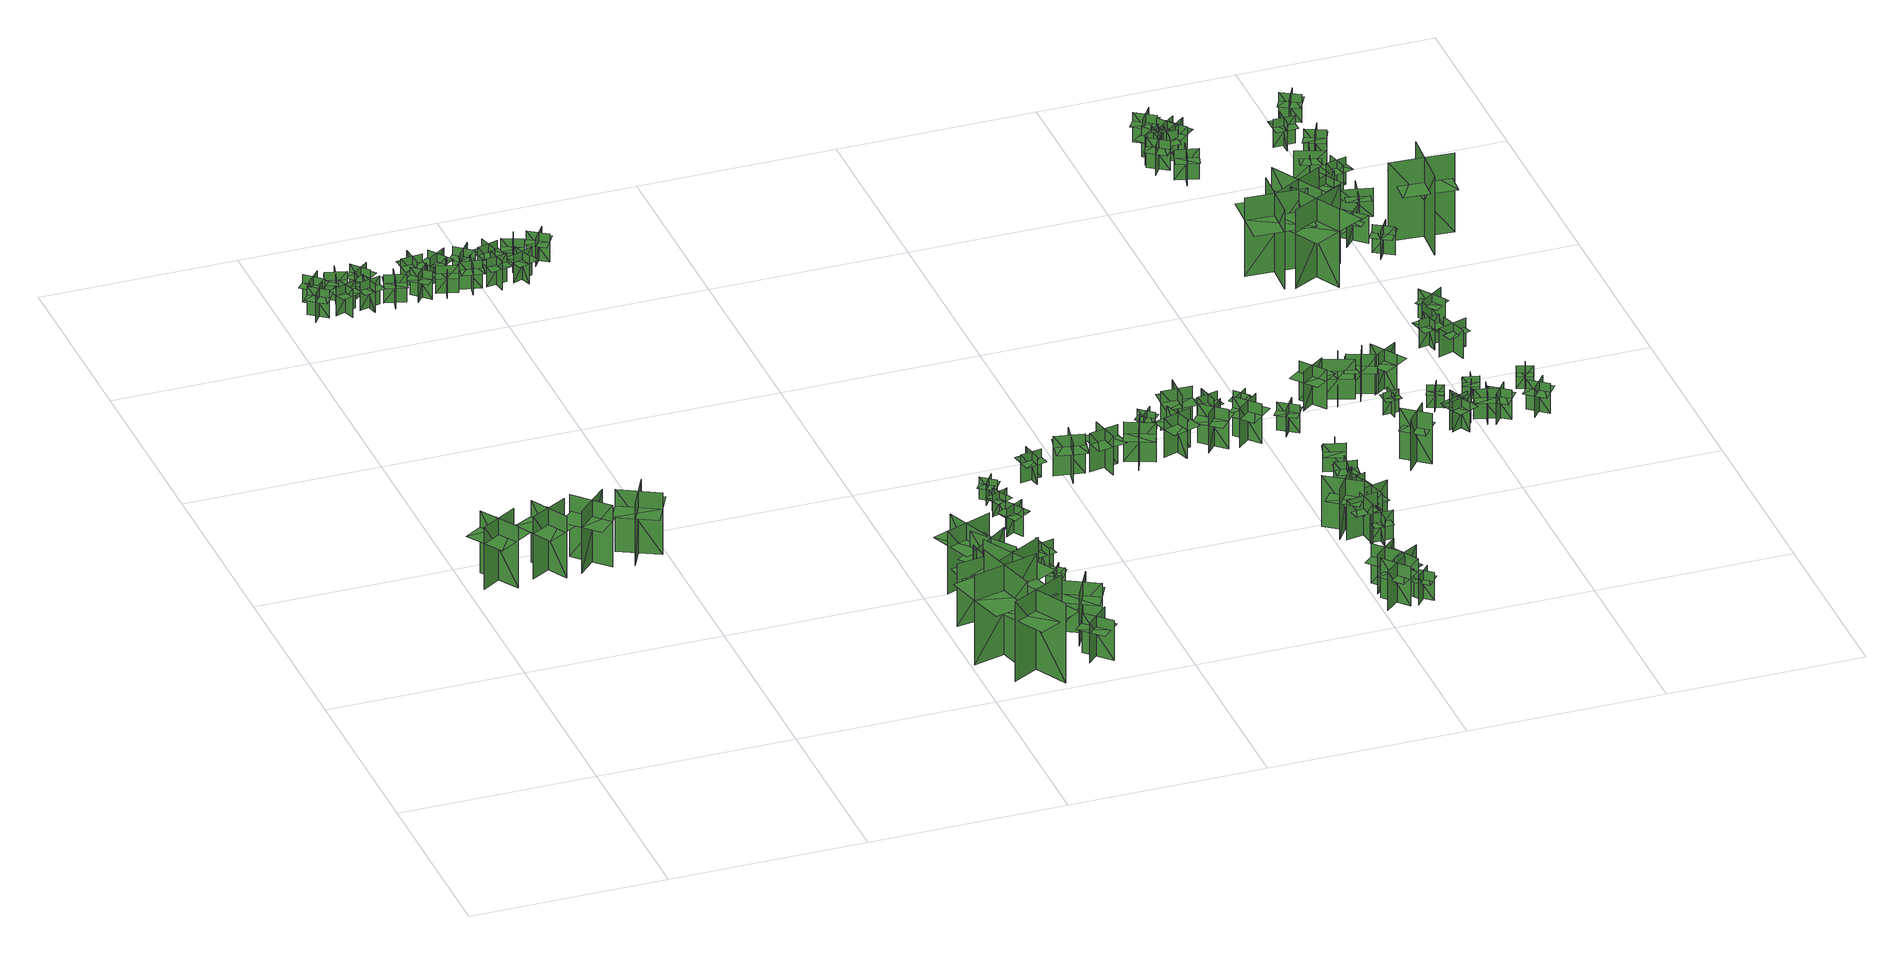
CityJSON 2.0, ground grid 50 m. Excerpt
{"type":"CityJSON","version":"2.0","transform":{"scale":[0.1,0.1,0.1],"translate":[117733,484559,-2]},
"CityObjects":{
"tree1":{"type":"SolitaryVegetationObject","geometry":[{"type":"MultiSurface","lod":"1","boundaries":[[[0,1,2]],[[0,2,3]],[[4,5,6]],[[4,6,7]],[[8,9,10]],[[8,10,11]],[[8,11,12]],[[8,12,13]]]}]},
"tree2":{"type":"SolitaryVegetationObject","geometry":[{"type":"MultiSurface","lod":"1","boundaries":[[[14,15,16]],[[14,16,17]],[[18,19,20]],[[18,20,21]],[[22,23,24]],[[22,24,25]],[[22,25,26]],[[22,26,27]]]}]},
"tree3":{"type":"SolitaryVegetationObject","geometry":[{"type":"MultiSurface","lod":"1","boundaries":[[[28,29,30]],[[28,30,31]],[[32,33,34]],[[32,34,35]],[[36,37,38]],[[36,38,39]],[[36,39,40]],[[36,40,41]]]}]},
"tree4":{"type":"SolitaryVegetationObject","geometry":[{"type":"MultiSurface","lod":"1","boundaries":[[[42,43,44]],[[42,44,45]],[[46,47,48]],[[46,48,49]],[[50,51,52]],[[50,52,53]],[[50,53,54]],[[50,54,55]]]}]},
"tree5":{"type":"SolitaryVegetationObject","geometry":[{"type":"MultiSurface","lod":"1","boundaries":[[[56,57,58]],[[56,58,59]],[[60,61,62]],[[60,62,63]],[[64,65,66]],[[64,66,67]],[[64,67,68]],[[64,68,69]]]}]},
"tree6":{"type":"SolitaryVegetationObject","geometry":[{"type":"MultiSurface","lod":"1","boundaries":[[[70,71,72]],[[70,72,73]],[[74,75,76]],[[74,76,77]],[[78,79,80]],[[78,80,81]],[[78,81,82]],[[78,82,83]]]}]},
"tree7":{"type":"SolitaryVegetationObject","geometry":[{"type":"MultiSurface","lod":"1","boundaries":[[[84,85,86]],[[84,86,87]],[[88,89,90]],[[88,90,91]],[[92,93,94]],[[92,94,95]],[[92,95,96]],[[92,96,97]]]}]},
"tree8":{"type":"SolitaryVegetationObject","geometry":[{"type":"MultiSurface","lod":"1","boundaries":[[[98,99,100]],[[98,100,101]],[[102,103,104]],[[102,104,105]],[[106,107,108]],[[106,108,109]],[[106,109,110]],[[106,110,111]]]}]},
"tree9":{"type":"SolitaryVegetationObject","geometry":[{"type":"MultiSurface","lod":"1","boundaries":[[[112,113,114]],[[112,114,115]],[[116,117,118]],[[116,118,119]],[[120,121,122]],[[120,122,123]],[[120,123,124]],[[120,124,125]]]}]},
"tree10":{"type":"SolitaryVegetationObject","geometry":[{"type":"MultiSurface","lod":"1","boundaries":[[[126,127,128]],[[126,128,129]],[[130,131,132]],[[130,132,133]],[[134,135,136]],[[134,136,137]],[[134,137,138]],[[134,138,139]]]}]},
"tree11":{"type":"SolitaryVegetationObject","geometry":[{"type":"MultiSurface","lod":"1","boundaries":[[[140,141,142]],[[140,142,143]],[[144,145,146]],[[144,146,147]],[[148,149,150]],[[148,150,151]],[[148,151,152]],[[148,152,153]]]}]},
"tree12":{"type":"SolitaryVegetationObject","geometry":[{"type":"MultiSurface","lod":"1","boundaries":[[[154,155,156]],[[154,156,157]],[[158,159,160]],[[158,160,161]],[[162,163,164]],[[162,164,165]],[[162,165,166]],[[162,166,167]]]}]},
"tree13":{"type":"SolitaryVegetationObject","geometry":[{"type":"MultiSurface","lod":"1","boundaries":[[[168,169,170]],[[168,170,171]],[[172,173,174]],[[172,174,175]],[[176,177,178]],[[176,178,179]],[[176,179,180]],[[176,180,181]]]}]},
"tree14":{"type":"SolitaryVegetationObject","geometry":[{"type":"MultiSurface","lod":"1","boundaries":[[[182,183,184]],[[182,184,185]],[[186,187,188]],[[186,188,189]],[[190,191,192]],[[190,192,193]],[[190,193,194]],[[190,194,195]]]}]},
"tree15":{"type":"SolitaryVegetationObject","geometry":[{"type":"MultiSurface","lod":"1","boundaries":[[[196,197,198]],[[196,198,199]],[[200,201,202]],[[200,202,203]],[[204,205,206]],[[204,206,207]],[[204,207,208]],[[204,208,209]]]}]},
"tree16":{"type":"SolitaryVegetationObject","geometry":[{"type":"MultiSurface","lod":"1","boundaries":[[[210,211,212]],[[210,212,213]],[[214,215,216]],[[214,216,217]],[[218,219,220]],[[218,220,221]],[[218,221,222]],[[218,222,223]]]}]},
"tree17":{"type":"SolitaryVegetationObject","geometry":[{"type":"MultiSurface","lod":"1","boundaries":[[[224,225,226]],[[224,226,227]],[[228,229,230]],[[228,230,231]],[[232,233,234]],[[232,234,235]],[[232,235,236]],[[232,236,237]]]}]},
"tree18":{"type":"SolitaryVegetationObject","geometry":[{"type":"MultiSurface","lod":"1","boundaries":[[[238,239,240]],[[238,240,241]],[[242,243,244]],[[242,244,245]],[[246,247,248]],[[246,248,249]],[[246,249,250]],[[246,250,251]]]}]},
"tree19":{"type":"SolitaryVegetationObject","geometry":[{"type":"MultiSurface","lod":"1","boundaries":[[[252,253,254]],[[252,254,255]],[[256,257,258]],[[256,258,259]],[[260,261,262]],[[260,262,263]],[[260,264,265]],[[260,265,261]]]}]},
"tree20":{"type":"SolitaryVegetationObject","geometry":[{"type":"MultiSurface","lod":"1","boundaries":[[[266,267,268]],[[266,268,269]],[[270,271,272]],[[270,272,273]],[[274,275,276]],[[274,276,277]],[[274,277,278]],[[274,278,279]]]}]},
"tree21":{"type":"SolitaryVegetationObject","geometry":[{"type":"MultiSurface","lod":"1","boundaries":[[[280,281,282]],[[280,282,283]],[[284,285,286]],[[284,286,287]],[[288,289,290]],[[288,290,291]],[[288,292,293]],[[288,293,289]]]}]},
"tree22":{"type":"SolitaryVegetationObject","geometry":[{"type":"MultiSurface","lod":"1","boundaries":[[[294,295,296]],[[294,296,297]],[[298,299,300]],[[298,300,301]],[[302,303,304]],[[302,304,305]],[[302,305,306]],[[302,306,307]]]}]},
"tree23":{"type":"SolitaryVegetationObject","geometry":[{"type":"MultiSurface","lod":"1","boundaries":[[[308,309,310]],[[308,310,311]],[[312,313,314]],[[312,314,315]],[[316,317,318]],[[316,318,319]],[[316,320,321]],[[316,321,317]]]}]},
"tree24":{"type":"SolitaryVegetationObject","geometry":[{"type":"MultiSurface","lod":"1","boundaries":[[[322,323,324]],[[322,324,325]],[[326,327,328]],[[326,328,329]],[[330,331,332]],[[330,332,333]],[[330,333,334]],[[330,334,335]]]}]},
"tree25":{"type":"SolitaryVegetationObject","geometry":[{"type":"MultiSurface","lod":"1","boundaries":[[[336,337,338]],[[336,338,339]],[[340,341,342]],[[340,342,343]],[[344,345,346]],[[344,346,347]],[[344,348,349]],[[344,349,345]]]}]},
"tree26":{"type":"SolitaryVegetationObject","geometry":[{"type":"MultiSurface","lod":"1","boundaries":[[[350,351,352]],[[350,352,353]],[[354,355,356]],[[354,356,357]],[[358,359,360]],[[358,360,361]],[[358,361,362]],[[358,362,363]]]}]},
"tree27":{"type":"SolitaryVegetationObject","geometry":[{"type":"MultiSurface","lod":"1","boundaries":[[[364,365,366]],[[364,366,367]],[[368,369,370]],[[368,370,371]],[[372,373,374]],[[372,374,375]],[[372,376,377]],[[372,377,373]]]}]},
"tree28":{"type":"SolitaryVegetationObject","geometry":[{"type":"MultiSurface","lod":"1","boundaries":[[[378,379,380]],[[378,380,381]],[[382,383,384]],[[382,384,385]],[[386,387,388]],[[386,388,389]],[[386,390,391]],[[386,391,387]]]}]},
"tree29":{"type":"SolitaryVegetationObject","geometry":[{"type":"MultiSurface","lod":"1","boundaries":[[[392,393,394]],[[392,394,395]],[[396,397,398]],[[396,398,399]],[[400,401,402]],[[400,402,403]],[[400,403,404]],[[400,404,405]]]}]},
"tree30":{"type":"SolitaryVegetationObject","geometry":[{"type":"MultiSurface","lod":"1","boundaries":[[[406,407,408]],[[406,408,409]],[[410,411,412]],[[410,412,413]],[[414,415,416]],[[414,416,417]],[[414,418,419]],[[414,419,415]]]}]},
"tree31":{"type":"SolitaryVegetationObject","geometry":[{"type":"MultiSurface","lod":"1","boundaries":[[[420,421,422]],[[420,422,423]],[[424,425,426]],[[424,426,427]],[[428,429,430]],[[428,430,431]],[[428,432,433]],[[428,433,429]]]}]},
"tree32":{"type":"SolitaryVegetationObject","geometry":[{"type":"MultiSurface","lod":"1","boundaries":[[[434,435,436]],[[434,436,437]],[[438,439,440]],[[438,440,441]],[[442,443,444]],[[442,444,445]],[[442,446,447]],[[442,447,443]]]}]},
"tree33":{"type":"SolitaryVegetationObject","geometry":[{"type":"MultiSurface","lod":"1","boundaries":[[[448,449,450]],[[448,450,451]],[[452,453,454]],[[452,454,455]],[[456,457,458]],[[456,458,459]],[[456,459,460]],[[456,460,461]]]}]},
"tree34":{"type":"SolitaryVegetationObject","geometry":[{"type":"MultiSurface","lod":"1","boundaries":[[[462,463,464]],[[462,464,465]],[[466,467,468]],[[466,468,469]],[[470,471,472]],[[470,472,473]],[[470,473,474]],[[470,474,475]]]}]},
"tree35":{"type":"SolitaryVegetationObject","geometry":[{"type":"MultiSurface","lod":"1","boundaries":[[[476,477,478]],[[476,478,479]],[[480,481,482]],[[480,482,483]],[[484,485,486]],[[484,486,487]],[[484,487,488]],[[484,488,489]]]}]},
"tree36":{"type":"SolitaryVegetationObject","geometry":[{"type":"MultiSurface","lod":"1","boundaries":[[[490,491,492]],[[490,492,493]],[[494,495,496]],[[494,496,497]],[[498,499,500]],[[498,500,501]],[[498,501,502]],[[498,502,503]]]}]},
"tree37":{"type":"SolitaryVegetationObject","geometry":[{"type":"MultiSurface","lod":"1","boundaries":[[[504,505,506]],[[504,506,507]],[[508,509,510]],[[508,510,511]],[[512,513,514]],[[512,514,515]],[[512,515,516]],[[512,516,517]]]}]},
"tree38":{"type":"SolitaryVegetationObject","geometry":[{"type":"MultiSurface","lod":"1","boundaries":[[[518,519,520]],[[518,520,521]],[[522,523,524]],[[522,524,525]],[[526,527,528]],[[526,528,529]],[[526,529,530]],[[526,530,531]]]}]},
"tree39":{"type":"SolitaryVegetationObject","geometry":[{"type":"MultiSurface","lod":"1","boundaries":[[[532,533,534]],[[532,534,535]],[[536,537,538]],[[536,538,539]],[[540,541,542]],[[540,542,543]],[[540,543,544]],[[540,544,545]]]}]},
"tree40":{"type":"SolitaryVegetationObject","geometry":[{"type":"MultiSurface","lod":"1","boundaries":[[[546,547,548]],[[546,548,549]],[[550,551,552]],[[550,552,553]],[[554,555,556]],[[554,556,557]],[[554,557,558]],[[554,558,559]]]}]},
"tree41":{"type":"SolitaryVegetationObject","geometry":[{"type":"MultiSurface","lod":"1","boundaries":[[[560,561,562]],[[560,562,563]],[[564,565,566]],[[564,566,567]],[[568,569,570]],[[568,570,571]],[[568,571,572]],[[568,572,573]]]}]},
"tree42":{"type":"SolitaryVegetationObject","geometry":[{"type":"MultiSurface","lod":"1","boundaries":[[[574,575,576]],[[574,576,577]],[[578,579,580]],[[578,580,581]],[[582,583,584]],[[582,584,585]],[[582,585,586]],[[582,586,587]]]}]},
"tree43":{"type":"SolitaryVegetationObject","geometry":[{"type":"MultiSurface","lod":"1","boundaries":[[[588,589,590]],[[588,590,591]],[[592,593,594]],[[592,594,595]],[[596,597,598]],[[596,598,599]],[[596,599,600]],[[596,600,601]]]}]},
"tree44":{"type":"SolitaryVegetationObject","geometry":[{"type":"MultiSurface","lod":"1","boundaries":[[[602,603,604]],[[602,604,605]],[[606,607,608]],[[606,608,609]],[[610,611,612]],[[610,612,613]],[[610,613,614]],[[610,614,615]]]}]},
"tree45":{"type":"SolitaryVegetationObject","geometry":[{"type":"MultiSurface","lod":"1","boundaries":[[[616,617,618]],[[616,618,619]],[[620,621,622]],[[620,622,623]],[[624,625,626]],[[624,626,627]],[[624,627,628]],[[624,628,629]]]}]},
"tree46":{"type":"SolitaryVegetationObject","geometry":[{"type":"MultiSurface","lod":"1","boundaries":[[[630,631,632]],[[630,632,633]],[[634,635,636]],[[634,636,637]],[[638,639,640]],[[638,640,641]],[[638,641,642]],[[638,642,643]]]}]},
"tree47":{"type":"SolitaryVegetationObject","geometry":[{"type":"MultiSurface","lod":"1","boundaries":[[[644,645,646]],[[644,646,647]],[[648,649,650]],[[648,650,651]],[[652,653,654]],[[652,654,655]],[[652,655,656]],[[652,656,657]]]}]},
"tree48":{"type":"SolitaryVegetationObject","geometry":[{"type":"MultiSurface","lod":"1","boundaries":[[[658,659,660]],[[658,660,661]],[[662,663,664]],[[662,664,665]],[[666,667,668]],[[666,668,669]],[[666,669,670]],[[666,670,671]]]}]},
"tree49":{"type":"SolitaryVegetationObject","geometry":[{"type":"MultiSurface","lod":"1","boundaries":[[[672,673,674]],[[672,674,675]],[[676,677,678]],[[676,678,679]],[[680,681,682]],[[680,682,683]],[[680,683,684]],[[680,684,685]]]}]},
"tree50":{"type":"SolitaryVegetationObject","geometry":[{"type":"MultiSurface","lod":"1","boundaries":[[[686,687,688]],[[686,688,689]],[[690,691,692]],[[690,692,693]],[[694,695,696]],[[694,696,697]],[[694,697,698]],[[694,698,699]]]}]},
"tree51":{"type":"SolitaryVegetationObject","geometry":[{"type":"MultiSurface","lod":"1","boundaries":[[[700,701,702]],[[700,702,703]],[[704,705,706]],[[704,706,707]],[[708,709,710]],[[708,710,711]],[[708,711,712]],[[708,712,713]]]}]},
"tree52":{"type":"SolitaryVegetationObject","geometry":[{"type":"MultiSurface","lod":"1","boundaries":[[[714,715,716]],[[714,716,717]],[[718,719,720]],[[718,720,721]],[[722,723,724]],[[722,724,725]],[[722,725,726]],[[722,726,727]]]}]},
"tree53":{"type":"SolitaryVegetationObject","geometry":[{"type":"MultiSurface","lod":"1","boundaries":[[[728,729,730]],[[728,730,731]],[[732,733,734]],[[732,734,735]],[[736,737,738]],[[736,738,739]],[[736,739,740]],[[736,740,741]]]}]},
"tree54":{"type":"SolitaryVegetationObject","geometry":[{"type":"MultiSurface","lod":"1","boundaries":[[[742,743,744]],[[742,744,745]],[[746,747,748]],[[746,748,749]],[[750,751,752]],[[750,752,753]],[[750,753,754]],[[750,754,755]]]}]},
"tree55":{"type":"SolitaryVegetationObject","geometry":[{"type":"MultiSurface","lod":"1","boundaries":[[[756,757,758]],[[756,758,759]],[[760,761,762]],[[760,762,763]],[[764,765,766]],[[764,766,767]],[[764,767,768]],[[764,768,769]]]}]},
"tree56":{"type":"SolitaryVegetationObject","geometry":[{"type":"MultiSurface","lod":"1","boundaries":[[[770,771,772]],[[770,772,773]],[[774,775,776]],[[774,776,777]],[[778,779,780]],[[778,780,781]],[[778,781,782]],[[778,782,783]]]}]},
"tree57":{"type":"SolitaryVegetationObject","geometry":[{"type":"MultiSurface","lod":"1","boundaries":[[[784,785,786]],[[784,786,787]],[[788,789,790]],[[788,790,791]],[[792,793,794]],[[792,794,795]],[[792,795,796]],[[792,796,797]]]}]},
"tree58":{"type":"SolitaryVegetationObject","geometry":[{"type":"MultiSurface","lod":"1","boundaries":[[[798,799,800]],[[798,800,801]],[[802,803,804]],[[802,804,805]],[[806,807,808]],[[806,808,809]],[[806,809,810]],[[806,810,811]]]}]},
"tree59":{"type":"SolitaryVegetationObject","geometry":[{"type":"MultiSurface","lod":"1","boundaries":[[[812,813,814]],[[812,814,815]],[[816,817,818]],[[816,818,819]],[[820,821,822]],[[820,822,823]],[[820,823,824]],[[820,824,825]]]}]},
"tree60":{"type":"SolitaryVegetationObject","geometry":[{"type":"MultiSurface","lod":"1","boundaries":[[[826,827,828]],[[826,828,829]],[[830,831,832]],[[830,832,833]],[[834,835,836]],[[834,836,837]],[[834,837,838]],[[834,838,839]]]}]},
"tree61":{"type":"SolitaryVegetationObject","geometry":[{"type":"MultiSurface","lod":"1","boundaries":[[[840,841,842]],[[840,842,843]],[[844,845,846]],[[844,846,847]],[[848,849,850]],[[848,850,851]],[[848,851,852]],[[848,852,853]]]}]},
"tree62":{"type":"SolitaryVegetationObject","geometry":[{"type":"MultiSurface","lod":"1","boundaries":[[[854,855,856]],[[854,856,857]],[[858,859,860]],[[858,860,861]],[[862,863,864]],[[862,864,865]],[[862,865,866]],[[862,866,867]]]}]},
"tree63":{"type":"SolitaryVegetationObject","geometry":[{"type":"MultiSurface","lod":"1","boundaries":[[[868,869,870]],[[868,870,871]],[[872,873,874]],[[872,874,875]],[[876,877,878]],[[876,878,879]],[[876,879,880]],[[876,880,881]]]}]},
"tree64":{"type":"SolitaryVegetationObject","geometry":[{"type":"MultiSurface","lod":"1","boundaries":[[[882,883,884]],[[882,884,885]],[[886,887,888]],[[886,888,889]],[[890,891,892]],[[890,892,893]],[[890,893,894]],[[890,894,895]]]}]},
"tree65":{"type":"SolitaryVegetationObject","geometry":[{"type":"MultiSurface","lod":"1","boundaries":[[[896,897,898]],[[896,898,899]],[[900,901,902]],[[900,902,903]],[[904,905,906]],[[904,906,907]],[[904,907,908]],[[904,908,909]]]}]},
"tree66":{"type":"SolitaryVegetationObject","geometry":[{"type":"MultiSurface","lod":"1","boundaries":[[[910,911,912]],[[910,912,913]],[[914,915,916]],[[914,916,917]],[[918,919,920]],[[918,920,921]],[[918,921,922]],[[918,922,923]]]}]},
"tree67":{"type":"SolitaryVegetationObject","geometry":[{"type":"MultiSurface","lod":"1","boundaries":[[[924,925,926]],[[924,926,927]],[[928,929,930]],[[928,930,931]],[[932,933,934]],[[932,934,935]],[[932,935,936]],[[932,936,937]]]}]},
"tree68":{"type":"SolitaryVegetationObject","geometry":[{"type":"MultiSurface","lod":"1","boundaries":[[[938,939,940]],[[938,940,941]],[[942,943,944]],[[942,944,945]],[[946,947,948]],[[946,948,949]],[[946,949,950]],[[946,950,951]]]}]},
"tree69":{"type":"SolitaryVegetationObject","geometry":[{"type":"MultiSurface","lod":"1","boundaries":[[[952,953,954]],[[952,954,955]],[[956,957,958]],[[956,958,959]],[[960,961,962]],[[960,962,963]],[[960,963,964]],[[960,964,965]]]}]},
"tree70":{"type":"SolitaryVegetationObject","geometry":[{"type":"MultiSurface","lod":"1","boundaries":[[[966,967,968]],[[966,968,969]],[[970,971,972]],[[970,972,973]],[[974,975,976]],[[974,976,977]],[[974,977,978]],[[974,978,979]]]}]},
"tree71":{"type":"SolitaryVegetationObject","geometry":[{"type":"MultiSurface","lod":"1","boundaries":[[[980,981,982]],[[980,982,983]],[[984,985,986]],[[984,986,987]],[[988,989,990]],[[988,990,991]],[[988,991,992]],[[988,992,993]]]}]},
"tree72":{"type":"SolitaryVegetationObject","geometry":[{"type":"MultiSurface","lod":"1","boundaries":[[[994,995,996]],[[994,996,997]],[[998,999,1000]],[[998,1000,1001]],[[1002,1003,1004]],[[1002,1004,1005]],[[1002,1005,1006]],[[1002,1006,1007]]]}]},
"tree73":{"type":"SolitaryVegetationObject","geometry":[{"type":"MultiSurface","lod":"1","boundaries":[[[1008,1009,1010]],[[1008,1010,1011]],[[1012,1013,1014]],[[1012,1014,1015]],[[1016,1017,1018]],[[1016,1018,1019]],[[1016,1019,1020]],[[1016,1020,1021]]]}]},
"tree74":{"type":"SolitaryVegetationObject","geometry":[{"type":"MultiSurface","lod":"1","boundaries":[[[1022,1023,1024]],[[1022,1024,1025]],[[1026,1027,1028]],[[1026,1028,1029]],[[1030,1031,1032]],[[1030,1032,1033]],[[1030,1033,1034]],[[1030,1034,1035]]]}]},
"tree75":{"type":"SolitaryVegetationObject","geometry":[{"type":"MultiSurface","lod":"1","boundaries":[[[1036,1037,1038]],[[1036,1038,1039]],[[1040,1041,1042]],[[1040,1042,1043]],[[1044,1045,1046]],[[1044,1046,1047]],[[1044,1047,1048]],[[1044,1048,1049]]]}]},
"tree76":{"type":"SolitaryVegetationObject","geometry":[{"type":"MultiSurface","lod":"1","boundaries":[[[1050,1051,1052]],[[1050,1052,1053]],[[1054,1055,1056]],[[1054,1056,1057]],[[1058,1059,1060]],[[1058,1060,1061]],[[1058,1061,1062]],[[1058,1062,1063]]]}]},
"tree77":{"type":"SolitaryVegetationObject","geometry":[{"type":"MultiSurface","lod":"1","boundaries":[[[1064,1065,1066]],[[1064,1066,1067]],[[1068,1069,1070]],[[1068,1070,1071]],[[1072,1073,1074]],[[1072,1074,1075]],[[1072,1075,1076]],[[1072,1076,1077]]]}]},
"tree78":{"type":"SolitaryVegetationObject","geometry":[{"type":"MultiSurface","lod":"1","boundaries":[[[1078,1079,1080]],[[1078,1080,1081]],[[1082,1083,1084]],[[1082,1084,1085]],[[1086,1087,1088]],[[1086,1088,1089]],[[1086,1089,1090]],[[1086,1090,1091]]]}]},
"tree79":{"type":"SolitaryVegetationObject","geometry":[{"type":"MultiSurface","lod":"1","boundaries":[[[1092,1093,1094]],[[1092,1094,1095]],[[1096,1097,1098]],[[1096,1098,1099]],[[1100,1101,1102]],[[1100,1102,1103]],[[1100,1103,1104]],[[1100,1104,1105]]]}]},
"tree80":{"type":"SolitaryVegetationObject","geometry":[{"type":"MultiSurface","lod":"1","boundaries":[[[1106,1107,1108]],[[1106,1108,1109]],[[1110,1111,1112]],[[1110,1112,1113]],[[1114,1115,1116]],[[1114,1116,1117]],[[1114,1117,1118]],[[1114,1118,1119]]]}]},
"tree81":{"type":"SolitaryVegetationObject","geometry":[{"type":"MultiSurface","lod":"1","boundaries":[[[1120,1121,1122]],[[1120,1122,1123]],[[1124,1125,1126]],[[1124,1126,1127]],[[1128,1129,1130]],[[1128,1130,1131]],[[1128,1131,1132]],[[1128,1132,1133]]]}]},
"tree82":{"type":"SolitaryVegetationObject","geometry":[{"type":"MultiSurface","lod":"1","boundaries":[[[1134,1135,1136]],[[1134,1136,1137]],[[1138,1139,1140]],[[1138,1140,1141]],[[1142,1143,1144]],[[1142,1144,1145]],[[1142,1145,1146]],[[1142,1146,1147]]]}]},
"tree83":{"type":"SolitaryVegetationObject","geometry":[{"type":"MultiSurface","lod":"1","boundaries":[[[1148,1149,1150]],[[1148,1150,1151]],[[1152,1153,1154]],[[1152,1154,1155]],[[1156,1157,1158]],[[1156,1158,1159]],[[1156,1160,1161]],[[1156,1161,1157]]]}]},
"tree84":{"type":"SolitaryVegetationObject","geometry":[{"type":"MultiSurface","lod":"1","boundaries":[[[1162,1163,1164]],[[1162,1164,1165]],[[1166,1167,1168]],[[1166,1168,1169]],[[1170,1171,1172]],[[1170,1172,1173]],[[1170,1173,1174]],[[1170,1174,1175]]]}]},
"tree85":{"type":"SolitaryVegetationObject","geometry":[{"type":"MultiSurface","lod":"1","boundaries":[[[1176,1177,1178]],[[1176,1178,1179]],[[1180,1181,1182]],[[1180,1182,1183]],[[1184,1185,1186]],[[1184,1186,1187]],[[1184,1187,1188]],[[1184,1188,1189]]]}]},
"tree86":{"type":"SolitaryVegetationObject","geometry":[{"type":"MultiSurface","lod":"1","boundaries":[[[1190,1191,1192]],[[1190,1192,1193]],[[1194,1195,1196]],[[1194,1196,1197]],[[1198,1199,1200]],[[1198,1200,1201]],[[1198,1201,1202]],[[1198,1202,1203]]]}]},
"tree87":{"type":"SolitaryVegetationObject","geometry":[{"type":"MultiSurface","lod":"1","boundaries":[[[1204,1205,1206]],[[1204,1206,1207]],[[1208,1209,1210]],[[1208,1210,1211]],[[1212,1213,1214]],[[1212,1214,1215]],[[1212,1215,1216]],[[1212,1216,1217]]]}]},
"tree88":{"type":"SolitaryVegetationObject","geometry":[{"type":"MultiSurface","lod":"1","boundaries":[[[1218,1219,1220]],[[1218,1220,1221]],[[1222,1223,1224]],[[1222,1224,1225]],[[1226,1227,1228]],[[1226,1228,1229]],[[1226,1229,1230]],[[1226,1230,1231]]]}]},
"tree89":{"type":"SolitaryVegetationObject","geometry":[{"type":"MultiSurface","lod":"1","boundaries":[[[1232,1233,1234]],[[1232,1234,1235]],[[1236,1237,1238]],[[1236,1238,1239]],[[1240,1241,1242]],[[1240,1242,1243]],[[1240,1243,1244]],[[1240,1244,1245]]]}]},
"tree90":{"type":"SolitaryVegetationObject","geometry":[{"type":"MultiSurface","lod":"1","boundaries":[[[1246,1247,1248]],[[1246,1248,1249]],[[1250,1251,1252]],[[1250,1252,1253]],[[1254,1255,1256]],[[1254,1256,1257]],[[1254,1257,1258]],[[1254,1258,1259]]]}]},
"tree91":{"type":"SolitaryVegetationObject","geometry":[{"type":"MultiSurface","lod":"1","boundaries":[[[1260,1261,1262]],[[1260,1262,1263]],[[1264,1265,1266]],[[1264,1266,1267]],[[1268,1269,1270]],[[1268,1270,1271]],[[1268,1271,1272]],[[1268,1272,1273]]]}]},
"tree92":{"type":"SolitaryVegetationObject","geometry":[{"type":"MultiSurface","lod":"1","boundaries":[[[1274,1275,1276]],[[1274,1276,1277]],[[1278,1279,1280]],[[1278,1280,1281]],[[1282,1283,1284]],[[1282,1284,1285]],[[1282,1285,1286]],[[1282,1286,1287]]]}]},
"tree93":{"type":"SolitaryVegetationObject","geometry":[{"type":"MultiSurface","lod":"1","boundaries":[[[1288,1289,1290]],[[1288,1290,1291]],[[1292,1293,1294]],[[1292,1294,1295]],[[1296,1297,1298]],[[1296,1298,1299]],[[1296,1299,1300]],[[1296,1300,1301]]]}]},
"tree94":{"type":"SolitaryVegetationObject","geometry":[{"type":"MultiSurface","lod":"1","boundaries":[[[1302,1303,1304]],[[1302,1304,1305]],[[1306,1307,1308]],[[1306,1308,1309]],[[1310,1311,1312]],[[1310,1312,1313]],[[1310,1313,1314]],[[1310,1314,1315]]]}]},
"tree95":{"type":"SolitaryVegetationObject","geometry":[{"type":"MultiSurface","lod":"1","boundaries":[[[1316,1317,1318]],[[1316,1318,1319]],[[1320,1321,1322]],[[1320,1322,1323]],[[1324,1325,1326]],[[1324,1326,1327]],[[1324,1327,1328]],[[1324,1328,1329]]]}]},
"tree96":{"type":"SolitaryVegetationObject","geometry":[{"type":"MultiSurface","lod":"1","boundaries":[[[1330,1331,1332]],[[1330,1332,1333]],[[1334,1335,1336]],[[1334,1336,1337]],[[1338,1339,1340]],[[1338,1340,1341]],[[1338,1341,1342]],[[1338,1342,1343]]]}]},
"tree97":{"type":"SolitaryVegetationObject","geometry":[{"type":"MultiSurface","lod":"1","boundaries":[[[1344,1345,1346]],[[1344,1346,1347]],[[1348,1349,1350]],[[1348,1350,1351]],[[1352,1353,1354]],[[1352,1354,1355]],[[1352,1355,1356]],[[1352,1356,1357]]]}]}
},
"vertices":[
[111,855,13],[51,951,13],[51,951,183],[111,855,183],[129,935,13],[34,876,13],[34,876,183],[129,935,183],[129,935,139],[100,981,139],[5,921,139],[34,876,139],[62,830,139],[158,889,139],
[233,855,15],[179,953,15],[179,953,185],[233,855,185],[255,934,15],[157,879,15],[157,879,185],[255,934,185],[255,934,140],[229,981,140],[131,927,140],[157,879,140],[183,832,140],[282,887,140],
[272,944,17],[351,863,17],[351,863,187],[272,944,187],[272,861,17],[352,940,17],[352,940,187],[272,861,187],[272,861,143],[310,823,143],[390,901,143],[352,940,143],[315,979,143],[234,900,143],
[401,847,20],[452,947,20],[452,947,190],[401,847,190],[479,872,20],[379,924,20],[379,924,190],[479,872,190],[479,872,146],[504,921,146],[403,972,146],[379,924,146],[354,875,146],[455,824,146],
[108,2161,16],[64,2193,16],[64,2193,93],[108,2161,93],[103,2197,16],[70,2152,16],[70,2152,93],[103,2197,93],[103,2197,71],[80,2213,71],[48,2169,71],[70,2152,71],[93,2136,71],[125,2181,71],
[111,2254,14],[75,2212,14],[75,2212,91],[111,2254,91],[74,2252,14],[116,2215,14],[116,2215,91],[74,2252,91],[74,2252,69],[56,2231,69],[98,2194,69],[116,2215,69],[134,2236,69],[92,2272,69],
[144,2198,15],[161,2146,15],[161,2146,92],[144,2198,92],[127,2165,15],[180,2183,15],[180,2183,92],[127,2165,92],[127,2165,71],[136,2139,71],[188,2157,71],[180,2183,71],[171,2209,71],[118,2191,71],
[157,2263,13],[143,2210,13],[143,2210,90],[157,2263,90],[125,2245,13],[178,2230,13],[178,2230,90],[125,2245,90],[125,2245,68],[118,2219,68],[171,2204,68],[178,2230,68],[186,2257,68],[133,2272,68],
[188,2170,14],[242,2182,14],[242,2182,91],[188,2170,91],[219,2150,14],[207,2204,14],[207,2204,91],[219,2150,91],[219,2150,70],[246,2156,70],[234,2210,70],[207,2204,70],[180,2198,70],[192,2144,70],
[231,2218,13],[195,2260,13],[195,2260,90],[231,2218,90],[234,2254,13],[192,2219,13],[192,2219,90],[234,2254,90],[234,2254,69],[217,2276,69],[174,2240,69],[192,2219,69],[209,2198,69],[252,2233,69],
[282,2201,15],[269,2147,15],[269,2147,92],[282,2201,92],[251,2182,15],[304,2169,15],[304,2169,92],[251,2182,92],[251,2182,70],[244,2156,70],[298,2142,70],[304,2169,70],[311,2196,70],[257,2209,70],
[329,2158,15],[365,2200,15],[365,2200,92],[329,2158,92],[365,2160,15],[323,2197,15],[323,2197,92],[365,2160,92],[365,2160,70],[383,2181,70],[341,2217,70],[323,2197,70],[305,2176,70],[347,2139,70],
[347,2216,14],[341,2271,14],[341,2271,91],[347,2216,91],[370,2244,14],[315,2239,14],[315,2239,91],[370,2244,91],[370,2244,70],[368,2271,70],[313,2266,70],[315,2239,70],[318,2211,70],[373,2216,70],
[382,2184,14],[435,2169,14],[435,2169,90],[382,2184,90],[400,2152,14],[415,2205,14],[415,2205,90],[400,2152,90],[400,2152,69],[427,2144,69],[441,2198,69],[415,2205,69],[388,2212,69],[373,2159,69],
[389,2259,13],[421,2213,13],[421,2213,90],[389,2259,90],[383,2222,13],[428,2254,13],[428,2254,90],[383,2222,90],[383,2222,68],[399,2200,68],[444,2231,68],[428,2254,68],[412,2277,68],[367,2245,68],
[494,2171,14],[440,2181,14],[440,2181,91],[494,2171,91],[474,2202,14],[463,2147,14],[463,2147,91],[474,2202,91],[474,2202,69],[446,2207,69],[436,2152,69],[463,2147,69],[491,2142,69],[501,2197,69],
[450,2252,13],[494,2219,13],[494,2219,90],[450,2252,90],[455,2215,13],[488,2259,13],[488,2259,90],[455,2215,90],[455,2215,68],[477,2199,68],[510,2243,68],[488,2259,68],[466,2276,68],[433,2232,68],
[1068,270,8],[1114,99,8],[1114,99,254],[1068,270,254],[1008,169,8],[1180,214,8],[1180,214,254],[1008,169,254],[1008,169,185],[1031,83,185],[1202,128,185],[1180,214,185],[1157,299,185],[986,254,185],
[1182,20,7],[1103,166,7],[1103,166,226],[1182,20,226],[1218,146,7],[1073,67,7],[1073,67,226],[1218,146,226],[1175,33,169],[1103,166,169],[1046,135,169],[1117,2,169],[1232,64,169],[1160,197,169],
[527,2201,14],[535,2146,14],[535,2146,91],[527,2201,91],[505,2171,14],[559,2179,14],[559,2179,91],[505,2171,91],[505,2171,69],[509,2144,69],[563,2152,69],[559,2179,69],[556,2207,69],[501,2199,69],
[1027,342,11],[1156,361,11],[1156,361,184],[1027,342,184],[1110,281,11],[1091,410,11],[1091,410,184],[1110,281,184],[1038,344,139],[1156,361,139],[1148,412,139],[1031,395,139],[1046,293,139],[1163,310,139],
[558,2245,12],[505,2231,12],[505,2231,89],[558,2245,89],[527,2264,12],[540,2210,12],[540,2210,89],[527,2264,89],[527,2264,67],[500,2257,67],[513,2204,67],[540,2210,67],[567,2217,67],[554,2271,67],
[1223,323,8],[1078,243,8],[1078,243,227],[1223,323,227],[1097,358,8],[1177,213,8],[1177,213,227],[1097,358,227],[1211,316,170],[1078,243,170],[1110,185,170],[1242,259,170],[1179,373,170],[1046,300,170],
[572,2169,13],[624,2187,13],[624,2187,90],[572,2169,90],[605,2152,13],[587,2205,13],[587,2205,90],[605,2152,90],[605,2152,68],[631,2161,68],[614,2214,68],[587,2205,68],[561,2196,68],[578,2144,68],
[1137,445,9],[1090,566,9],[1090,566,181],[1137,445,181],[1178,539,9],[1057,492,9],[1057,492,181],[1178,539,181],[1133,455,137],[1090,566,137],[1042,547,137],[1085,436,137],[1181,473,137],[1138,584,137],
[587,2216,12],[607,2268,12],[607,2268,89],[587,2216,89],[621,2231,12],[569,2251,12],[569,2251,89],[621,2231,89],[621,2231,67],[630,2257,67],[579,2277,67],[569,2251,67],[559,2225,67],[611,2205,67],
[1084,387,9],[1188,465,9],[1188,465,181],[1084,387,181],[1185,373,9],[1108,477,9],[1108,477,181],[1185,373,181],[1093,394,136],[1188,465,136],[1157,506,136],[1062,435,136],[1123,353,136],[1219,423,136],
[1323,74,10],[1265,133,10],[1265,133,119],[1323,74,119],[1323,140,10],[1264,81,10],[1264,81,119],[1323,140,119],[1318,79,91],[1265,133,91],[1241,110,91],[1295,56,91],[1341,102,91],[1288,156,91],
[646,2219,15],[677,2266,15],[677,2266,92],[646,2219,92],[683,2227,15],[636,2257,15],[636,2257,92],[683,2227,92],[683,2227,70],[698,2250,70],[651,2280,70],[636,2257,70],[621,2234,70],[668,2203,70],
[1243,243,11],[1336,192,11],[1336,192,152],[1243,243,152],[1267,162,11],[1318,256,11],[1318,256,152],[1267,162,152],[1251,238,115],[1336,192,115],[1356,229,115],[1271,275,115],[1231,202,115],[1316,155,115],
[1280,430,16],[1319,404,16],[1319,404,78],[1280,430,78],[1288,394,16],[1313,433,16],[1313,433,78],[1288,394,78],[1283,428,62],[1319,404,62],[1329,420,62],[1293,444,62],[1273,412,62],[1309,389,62],
[1305,476,14],[1292,534,14],[1292,534,92],[1305,476,92],[1329,516,14],[1272,503,14],[1272,503,92],[1329,516,92],[1304,481,72],[1292,534,72],[1269,529,72],[1281,476,72],[1327,486,72],[1314,539,72],
[1283,719,14],[1310,671,14],[1310,671,91],[1283,719,91],[1273,683,14],[1321,711,14],[1321,711,91],[1273,683,91],[1273,683,69],[1286,659,69],[1334,687,69],[1321,711,69],[1307,735,69],[1259,708,69],
[1273,781,13],[1314,798,13],[1314,798,75],[1273,781,75],[1301,770,13],[1283,810,13],[1283,810,75],[1301,770,75],[1301,770,57],[1321,779,57],[1303,819,57],[1283,810,57],[1263,802,57],[1280,761,57],
[1307,844,12],[1271,870,12],[1271,870,73],[1307,844,73],[1303,873,12],[1277,837,12],[1277,837,73],[1303,873,73],[1303,873,56],[1284,886,56],[1259,850,56],[1277,837,56],[1295,824,56],[1321,861,56],
[1422,886,12],[1413,940,12],[1413,940,89],[1422,886,89],[1443,916,12],[1389,906,12],[1389,906,89],[1443,916,89],[1443,916,67],[1439,943,67],[1384,934,67],[1389,906,67],[1394,879,67],[1448,889,67],
[1548,899,11],[1472,913,11],[1472,913,119],[1548,899,119],[1520,941,11],[1505,865,11],[1505,865,119],[1520,941,119],[1520,941,89],[1482,949,89],[1467,873,89],[1505,865,89],[1543,858,89],[1558,934,89],
[1634,913,12],[1558,898,12],[1558,898,119],[1634,913,119],[1591,942,12],[1606,866,12],[1606,866,119],[1591,942,119],[1591,942,89],[1553,935,89],[1568,859,89],[1606,866,89],[1644,874,89],[1629,950,89],
[1698,937,12],[1669,865,12],[1669,865,120],[1698,937,120],[1650,917,12],[1722,888,12],[1722,888,120],[1650,917,120],[1650,917,90],[1636,881,90],[1707,852,90],[1722,888,90],[1736,924,90],[1665,953,90],
[1760,1003,15],[1725,1031,15],[1725,1031,76],[1760,1003,76],[1757,1032,15],[1729,998,15],[1729,998,76],[1757,1032,76],[1757,1032,59],[1740,1047,59],[1712,1012,59],[1729,998,59],[1746,984,59],[1774,1018,59],
[1796,878,13],[1770,951,13],[1770,951,121],[1796,878,121],[1819,924,13],[1745,899,13],[1745,899,121],[1819,924,121],[1819,924,91],[1806,961,91],[1733,936,91],[1745,899,91],[1758,862,91],[1831,888,91],
[2062,62,15],[2009,124,15],[2009,124,123],[2062,62,123],[2066,114,15],[2066,114,123],[2004,61,123],[2004,61,15],[2066,114,89],[2044,140,89],[1994,98,89],[2016,72,89],[2038,46,89],[2088,88,89],
[2011,196,13],[2066,136,13],[2066,136,122],[2011,196,122],[2009,144,13],[2009,144,122],[2068,199,122],[2068,199,13],[2009,144,88],[2032,119,88],[2080,163,88],[2056,188,88],[2033,213,88],[1986,169,88],
[2051,163,13],[2091,92,13],[2091,92,122],[2051,163,122],[2038,112,13],[2038,112,122],[2108,153,122],[2108,153,13],[2038,112,88],[2054,83,88],[2111,115,88],[2094,145,88],[2077,174,88],[2021,142,88],
[1820,980,13],[1822,1058,13],[1822,1058,121],[1820,980,121],[1857,1016,13],[1780,1018,13],[1780,1018,121],[1857,1016,121],[1857,1016,90],[1858,1055,90],[1781,1056,90],[1780,1018,90],[1779,979,90],[1857,977,90],
[2123,70,13],[2078,108,13],[2078,108,90],[2123,70,90],[2119,107,13],[2119,107,90],[2082,63,90],[2082,63,13],[2119,107,66],[2101,123,66],[2071,87,66],[2090,72,66],[2108,56,66],[2138,92,66],
[1851,883,13],[1901,941,13],[1901,941,121],[1851,883,121],[1902,886,13],[1843,937,13],[1843,937,121],[1902,886,121],[1902,886,90],[1927,916,90],[1868,966,90],[1843,937,90],[1818,907,90],[1877,857,90],
[2008,407,13],[2069,493,13],[2069,493,153],[2008,407,153],[2074,419,13],[2074,419,153],[1989,479,153],[1989,479,13],[2074,419,109],[2100,454,109],[2031,503,109],[2006,467,109],[1981,432,109],[2049,383,109],
[2104,412,14],[2023,399,14],[2023,399,122],[2104,412,122],[2061,442,14],[2061,442,122],[2074,362,122],[2074,362,14],[2061,442,88],[2028,437,88],[2038,372,88],[2072,378,88],[2105,383,88],[2095,447,88],
[1902,990,14],[1890,1044,14],[1890,1044,91],[1902,990,91],[1922,1021,14],[1868,1010,14],[1868,1010,91],[1922,1021,91],[1922,1021,69],[1916,1048,69],[1862,1037,69],[1868,1010,69],[1874,982,69],[1928,994,69],
[2070,368,14],[2128,369,14],[2128,369,92],[2070,368,92],[2097,342,14],[2097,342,92],[2096,401,92],[2096,401,14],[2097,342,67],[2121,343,67],[2121,389,67],[2096,389,67],[2072,389,67],[2073,342,67],
[1984,884,12],[1932,941,12],[1932,941,120],[1984,884,120],[1987,935,12],[1929,884,12],[1929,884,120],[1987,935,120],[1987,935,90],[1961,964,90],[1904,912,90],[1929,884,90],[1955,855,90],[2013,906,90],
[2092,481,13],[2113,402,13],[2113,402,121],[2092,481,121],[2066,436,13],[2066,436,121],[2145,457,121],[2145,457,13],[2066,436,87],[2075,403,87],[2138,420,87],[2129,453,87],[2120,486,87],[2057,468,87],
[2109,523,12],[2091,576,12],[2091,576,89],[2109,523,89],[2125,557,12],[2073,538,12],[2073,538,89],[2125,557,89],[2125,557,68],[2116,583,68],[2064,564,68],[2073,538,68],[2082,512,68],[2134,530,68],
[2127,617,12],[2072,625,12],[2072,625,89],[2127,617,89],[2105,646,12],[2097,592,12],[2097,592,89],[2105,646,89],[2105,646,68],[2078,650,68],[2070,596,68],[2097,592,68],[2124,588,68],[2132,642,68],
[1996,1033,14],[1963,1003,14],[1963,1003,76],[1996,1033,76],[1967,1034,14],[1996,1001,14],[1996,1001,76],[1967,1034,76],[1967,1034,59],[1950,1020,59],[1980,987,59],[1996,1001,59],[2013,1016,59],[1983,1049,59],
[2095,679,13],[2112,732,13],[2112,732,90],[2095,679,90],[2128,696,13],[2075,712,13],[2075,712,90],[2128,696,90],[2128,696,68],[2136,722,68],[2083,739,68],[2075,712,68],[2067,686,68],[2119,669,68],
[2048,891,13],[2079,937,13],[2079,937,89],[2048,891,89],[2084,898,13],[2038,929,13],[2038,929,89],[2084,898,89],[2084,898,68],[2100,921,68],[2054,952,68],[2038,929,68],[2023,906,68],[2069,875,68],
[2135,1041,12],[2182,980,12],[2182,980,119],[2135,1041,119],[2128,990,12],[2189,1037,12],[2189,1037,119],[2128,990,119],[2128,990,89],[2151,959,89],[2213,1006,89],[2189,1037,89],[2165,1068,89],[2104,1021,89],
[2330,659,12],[2267,710,12],[2267,710,151],[2330,659,151],[2324,712,12],[2324,712,151],[2273,650,151],[2273,650,12],[2322,710,106],[2296,732,106],[2255,682,106],[2281,660,106],[2307,638,106],[2349,689,106],
[2187,1027,12],[2260,1001,12],[2260,1001,120],[2187,1027,120],[2209,980,12],[2235,1053,12],[2235,1053,120],[2209,980,120],[2209,980,89],[2246,967,89],[2271,1040,89],[2235,1053,89],[2198,1066,89],[2173,993,89],
[2246,1027,15],[2318,1000,15],[2318,1000,123],[2246,1027,123],[2267,980,15],[2295,1052,15],[2295,1052,123],[2267,980,123],[2267,980,92],[2303,966,92],[2331,1039,92],[2295,1052,92],[2258,1066,92],[2231,994,92],
[2314,927,15],[2319,887,15],[2319,887,76],[2314,927,76],[2296,904,15],[2336,908,15],[2336,908,76],[2296,904,76],[2296,904,60],[2298,885,60],[2338,889,60],[2336,908,60],[2334,928,60],[2294,924,60],
[2309,998,15],[2374,1040,15],[2374,1040,122],[2309,998,122],[2359,987,15],[2317,1052,15],[2317,1052,122],[2359,987,122],[2359,987,92],[2392,1008,92],[2350,1073,92],[2317,1052,92],[2285,1031,92],[2327,966,92],
[2424,776,15],[2478,800,15],[2478,800,97],[2424,776,97],[2461,762,15],[2436,815,15],[2436,815,97],[2461,762,97],[2461,762,74],[2487,774,74],[2463,828,74],[2436,815,74],[2409,803,74],[2434,750,74],
[2460,776,15],[2436,830,15],[2436,830,97],[2460,776,97],[2474,813,15],[2421,788,15],[2421,788,97],[2474,813,97],[2474,813,74],[2462,840,74],[2408,815,74],[2421,788,74],[2433,761,74],[2487,786,74],
[2436,925,8],[2419,887,8],[2419,887,70],[2436,925,70],[2408,914,8],[2446,898,8],[2446,898,70],[2408,914,70],[2408,914,53],[2400,896,53],[2438,879,53],[2446,898,53],[2453,916,53],[2416,932,53],
[2514,782,14],[2529,839,14],[2529,839,96],[2514,782,96],[2548,801,14],[2491,816,14],[2491,816,96],[2548,801,96],[2548,801,73],[2556,830,73],[2499,845,73],[2491,816,73],[2484,788,73],[2541,773,73],
[2282,1685,11],[2274,1530,11],[2274,1530,227],[2282,1685,227],[2205,1616,11],[2360,1608,11],[2360,1608,227],[2205,1616,227],[2205,1616,166],[2201,1539,166],[2356,1531,166],[2360,1608,166],[2364,1685,166],[2209,1694,166],
[2510,886,13],[2521,926,13],[2521,926,75],[2510,886,75],[2536,901,13],[2496,912,13],[2496,912,75],[2536,901,75],[2536,901,59],[2541,920,59],[2502,931,59],[2496,912,59],[2491,894,59],[2530,882,59],
[2574,784,14],[2527,819,14],[2527,819,96],[2574,784,96],[2568,823,14],[2533,775,14],[2533,775,96],[2568,823,96],[2568,823,73],[2545,840,73],[2510,793,73],[2533,775,73],[2557,758,73],[2592,805,73],
[2207,2142,3],[2159,2176,3],[2159,2176,85],[2207,2142,85],[2200,2181,3],[2167,2132,3],[2167,2132,85],[2200,2181,85],[2200,2181,62],[2176,2198,62],[2143,2149,62],[2167,2132,62],[2191,2116,62],[2225,2164,62],
[2300,1525,10],[2437,1597,10],[2437,1597,226],[2300,1525,226],[2398,1494,10],[2326,1631,10],[2326,1631,226],[2398,1494,226],[2398,1494,165],[2467,1530,165],[2394,1667,165],[2326,1631,165],[2257,1594,165],[2330,1458,165],
[2387,1590,12],[2312,1725,12],[2312,1725,227],[2387,1590,227],[2416,1689,12],[2281,1613,12],[2281,1613,227],[2416,1689,227],[2416,1689,167],[2378,1756,167],[2243,1680,167],[2281,1613,167],[2319,1545,167],[2454,1621,167],
[2166,2226,3],[2203,2180,3],[2203,2180,85],[2166,2226,85],[2161,2187,3],[2207,2224,3],[2207,2224,85],[2161,2187,85],[2161,2187,62],[2180,2164,62],[2226,2201,62],[2207,2224,62],[2189,2247,62],[2143,2210,62],
[2164,2190,3],[2222,2194,3],[2222,2194,85],[2164,2190,85],[2193,2164,3],[2189,2223,3],[2189,2223,85],[2193,2164,85],[2193,2164,62],[2223,2166,62],[2218,2225,62],[2189,2223,62],[2159,2221,62],[2164,2162,62],
[2480,1164,14],[2534,1175,14],[2534,1175,91],[2480,1164,91],[2511,1144,14],[2500,1198,14],[2500,1198,91],[2511,1144,91],[2511,1144,69],[2538,1149,69],[2527,1203,69],[2500,1198,69],[2472,1192,69],[2484,1138,69],
[2236,2119,3],[2221,2062,3],[2221,2062,86],[2236,2119,86],[2202,2099,3],[2259,2084,3],[2259,2084,86],[2202,2099,86],[2202,2099,63],[2194,2071,63],[2252,2056,63],[2259,2084,63],[2266,2113,63],[2209,2128,63],
[2211,2155,4],[2214,2214,4],[2214,2214,86],[2211,2155,86],[2240,2181,4],[2181,2185,4],[2181,2185,86],[2240,2181,86],[2240,2181,63],[2242,2210,63],[2183,2214,63],[2181,2185,63],[2180,2155,63],[2238,2152,63],
[2178,2251,5],[2210,2300,5],[2210,2300,87],[2178,2251,87],[2217,2259,5],[2167,2291,5],[2167,2291,87],[2217,2259,87],[2217,2259,64],[2233,2283,64],[2183,2316,64],[2167,2291,64],[2151,2266,64],[2201,2234,64],
[2584,1131,16],[2509,1108,16],[2509,1108,94],[2584,1131,94],[2537,1155,16],[2537,1155,94],[2560,1081,94],[2560,1081,16],[2577,1129,73],[2568,1153,73],[2511,1133,73],[2520,1108,73],[2529,1084,73],[2586,1105,73],
[2670,782,13],[2624,819,13],[2624,819,95],[2670,782,95],[2666,821,13],[2629,775,13],[2629,775,95],[2666,821,95],[2666,821,72],[2643,840,72],[2606,794,72],[2629,775,72],[2652,757,72],[2689,803,72],
[2347,1721,13],[2418,1673,13],[2418,1673,154],[2347,1721,154],[2360,1656,13],[2408,1727,13],[2408,1727,154],[2360,1656,154],[2360,1656,108],[2408,1727,108],[2369,1753,108],[2322,1682,108],[2399,1630,108],[2447,1701,108],
[2250,2242,5],[2204,2204,5],[2204,2204,88],[2250,2242,88],[2211,2246,5],[2248,2200,5],[2248,2200,88],[2211,2246,88],[2211,2246,65],[2188,2227,65],[2226,2181,65],[2248,2200,65],[2271,2219,65],[2234,2264,65],
[2227,2228,6],[2265,2183,6],[2265,2183,88],[2227,2228,88],[2223,2189,6],[2269,2227,6],[2269,2227,88],[2223,2189,88],[2223,2189,65],[2242,2166,65],[2287,2204,65],[2269,2227,65],[2250,2249,65],[2204,2212,65],
[2632,914,14],[2671,899,14],[2671,899,76],[2632,914,76],[2645,887,14],[2659,925,14],[2659,925,76],[2645,887,76],[2645,887,59],[2663,880,59],[2678,918,59],[2659,925,59],[2641,932,59],[2626,894,59],
[2569,1232,15],[2524,1295,15],[2524,1295,93],[2569,1232,93],[2577,1284,15],[2577,1284,93],[2514,1239,93],[2514,1239,15],[2565,1238,72],[2586,1254,72],[2548,1302,72],[2528,1286,72],[2507,1270,72],[2545,1222,72],
[2472,1708,13],[2529,1655,13],[2529,1655,91],[2472,1708,91],[2475,1656,13],[2475,1656,91],[2527,1713,91],[2527,1713,13],[2477,1703,70],[2460,1684,70],[2507,1644,70],[2523,1664,70],[2540,1684,70],[2494,1723,70],
[2523,1611,15],[2570,1582,15],[2570,1582,92],[2523,1611,92],[2531,1575,15],[2560,1622,15],[2560,1622,92],[2531,1575,92],[2531,1575,70],[2554,1561,70],[2584,1608,70],[2560,1622,70],[2537,1637,70],[2507,1590,70],
[2473,1850,13],[2522,1875,13],[2522,1875,90],[2473,1850,90],[2508,1838,13],[2482,1888,13],[2482,1888,90],[2508,1838,90],[2508,1838,68],[2532,1851,68],[2507,1900,68],[2482,1888,68],[2458,1875,68],[2483,1826,68],
[2580,1765,15],[2504,1784,15],[2504,1784,93],[2580,1765,93],[2552,1810,15],[2552,1810,93],[2534,1734,93],[2534,1734,15],[2573,1767,73],[2578,1793,73],[2519,1804,73],[2514,1779,73],[2509,1753,73],[2568,1742,73],
[2508,2012,15],[2484,1938,15],[2484,1938,93],[2508,2012,93],[2462,1988,15],[2462,1988,93],[2536,1964,93],[2536,1964,15],[2506,2006,72],[2481,2013,72],[2465,1954,72],[2490,1947,72],[2515,1940,72],[2531,1999,72],
[2569,1926,14],[2515,1912,14],[2515,1912,90],[2569,1926,90],[2537,1945,14],[2551,1891,14],[2551,1891,90],[2537,1945,90],[2537,1945,69],[2510,1938,69],[2524,1885,69],[2551,1891,69],[2578,1898,69],[2564,1952,69],
[2467,2146,12],[2522,2146,12],[2522,2146,89],[2467,2146,89],[2493,2120,12],[2492,2175,12],[2492,2175,89],[2493,2120,89],[2493,2120,67],[2521,2120,67],[2520,2175,67],[2492,2175,67],[2464,2175,67],[2465,2119,67],
[2737,1634,15],[2575,1645,15],[2575,1645,232],[2737,1634,232],[2668,1712,15],[2668,1712,232],[2657,1550,232],[2657,1550,15],[2668,1712,164],[2600,1717,164],[2591,1587,164],[2659,1582,164],[2727,1578,164],[2736,1707,164],
[2532,2039,16],[2555,2089,16],[2555,2089,93],[2532,2039,93],[2567,2051,16],[2517,2074,16],[2517,2074,93],[2567,2051,93],[2567,2051,71],[2578,2077,71],[2528,2099,71],[2517,2074,71],[2505,2049,71],[2556,2026,71],
[2566,2224,16],[2518,2250,16],[2518,2250,93],[2566,2224,93],[2556,2260,16],[2530,2211,16],[2530,2211,93],[2556,2260,93],[2556,2260,71],[2531,2273,71],[2505,2224,71],[2530,2211,71],[2554,2198,71],[2580,2246,71]
]}
